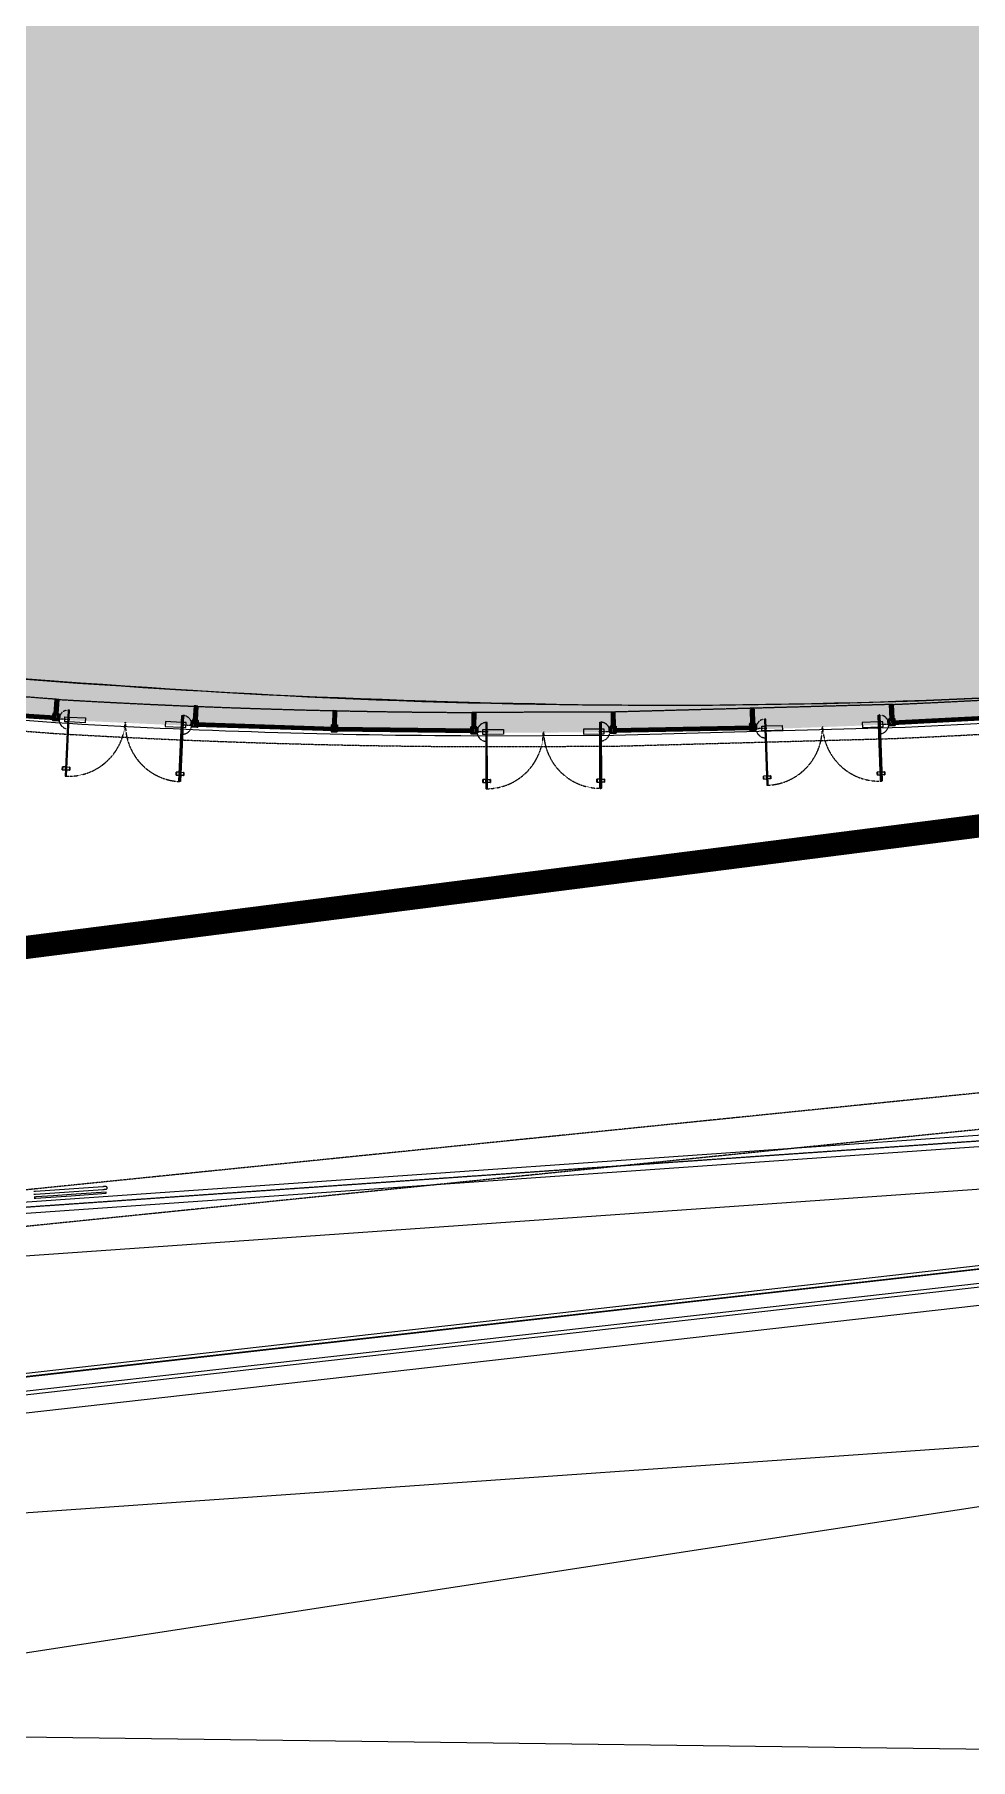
# Model space of a CAD drawing. Header units: millimetres. Extents: x 306 to 836129804, y -168137 to 818603917.
# Drawn here: x 834551752 to 834567188, y 817926556 to 817955011 of the extents above; entities that cross this region are included whole.
import ezdxf

# ---------------------------------------------------------------- set-up
doc = ezdxf.new("R2010")
doc.units = ezdxf.units.MM
doc.header["$LTSCALE"] = 3
for name, pattern in [('B0701', [2.34375, 1.5625, -0.78125]), ('B0703', [4.6875, 3.125, -1.5625]), ('DASHED', [0.75, 0.5, -0.25])]:
    doc.linetypes.add(name, pattern=pattern)
doc.layers.get('Defpoints').update_dxf_attribs({"color": 32})
for name, color, linetype in [('_base', 251, 'Continuous'), ('_LTC', 251, 'Continuous'), ('_PARCEL BOUNDARY', 10, 'DASHED')]:
    doc.layers.add(name, color=color, linetype=linetype)
for name, color, linetype, lineweight in [('Hatch (LTC&CB)', 252, 'Continuous', 35), ('UAJ-08META', 251, 'Continuous', 9), ('UAJ-21EXWA', 251, 'Continuous', 35), ('UAJ-21EXWA-a', 251, 'Continuous', 9), ('UAJ-21EXWA-c', 251, 'Continuous', 9), ('UAJ-22INWA-a', 251, 'Continuous', 13), ('UAJ-23FLOR-h', 251, 'Continuous', 9), ('UAJ-23FLOR-y', 251, 'B0701', 9), ('UAJ-23FLOR-z', 251, 'B0703', 9), ('UAJ-28STRU-y', 251, 'B0701', 9), ('UAJ-31EXFR-c', 251, 'Continuous', 9), ('UAJ-31EXFR-d', 251, 'Continuous', 5), ('UAJ-31EXFR-t', 251, 'Continuous', 5), ('UAJ-31EXFR-y', 251, 'B0701', 9), ('UAJ-32INFR-c', 251, 'Continuous', 9), ('UAJ-32INFR-h', 251, 'Continuous', 9)]:
    doc.layers.add(name, color=color, linetype=linetype, lineweight=lineweight)

# ---------------------------------------------------------------- blocks, each defined once
blk = doc.blocks.new('3A35X-MAGP-P-LD-00-0')
at = {"layer": '_base', "elevation": 0}
blk.add_lwpolyline([(834647500, 817940768), (834606746, 817935156), (834606396, 817937149), (834606072, 817937094, 0.157628), (834604979, 817936514), (834604215, 817935777, -0.176318), (834600278, 817934024), (834579253, 817932554), (834543070, 817930025)], format="xyb", dxfattribs=at)
at = {"layer": '_base'}
blk.add_lwpolyline([(834647500, 817940768), (834606746, 817935156), (834606396, 817937149), (834606072, 817937094, 0.157628), (834604979, 817936514), (834604215, 817935777, -0.176318), (834600278, 817934024), (834579253, 817932554), (834543070, 817930025)], format="xyb", dxfattribs=at)
for points in [[(834551739, 817935881), (834551771, 817935882), (834552880, 817935960), (834552885, 817935960), (834552889, 817935961), (834552894, 817935961), (834552899, 817935961), (834552903, 817935962), (834552908, 817935962), (834552912, 817935962), (834552916, 817935962), (834552919, 817935963), (834552922, 817935963), (834552925, 817935963), (834552927, 817935963), (834552928, 817935963), (834552929, 817935963), (834552930, 817935963), (834552934, 817935964), (834552938, 817935966), (834552942, 817935968), (834552946, 817935971), (834552948, 817935975), (834552950, 817935979), (834552951, 817935983), (834552951, 817935987), (834552950, 817935991), (834552949, 817935996), (834552947, 817935999), (834552943, 817936003), (834552940, 817936005), (834552935, 817936007), (834552931, 817936008), (834552927, 817936008), (834552926, 817936008), (834552925, 817936008), (834552924, 817936008), (834552922, 817936008), (834552919, 817936008), (834552916, 817936008), (834552912, 817936007), (834552909, 817936007), (834552905, 817936007), (834552900, 817936006), (834552896, 817936006), (834552891, 817936006), (834552886, 817936005), (834552882, 817936005), (834552877, 817936005), (834551768, 817935927), (834551739, 817935926)], [(834551745, 817935814), (834551760, 817935814), (834551776, 817935815), (834552355, 817935856), (834552935, 817935896), (834552934, 817935916), (834552354, 817935875), (834552064, 817935855), (834551775, 817935835), (834551760, 817935834), (834551745, 817935834)], [(834548976, 817932607), (834549086, 817932642), (834582964, 817936473)], [(834548994, 817932550), (834549098, 817932583), (834582970, 817936413)], [(834543070, 817930025), (834543049, 817930325), (834549160, 817932298), (834582997, 817936124)], [(834549033, 817932321), (834549147, 817932357), (834582990, 817936184)], [(834543105, 817930028), (834549223, 817932004), (834582668, 817935785)], [(834579293, 817932558), (834543279, 817927034), (834579671, 817926572)]]:
    blk.add_lwpolyline(points, dxfattribs=at)
at = {"layer": '_base', "elevation": 0}
blk.add_lwpolyline([(834542771, 817930001), (834542733, 817930538), (834549096, 817932593), (834582963, 817936422)], dxfattribs=at)
at = {"layer": '_base'}
for points in [[(834551242, 817935729, 0), (834580237, 817937761, 0), (834580596, 817937786, 0), (834580659, 817937791, 0)], [(834542042, 817934895, 11912), (834542743, 817934945, 11915), (834545624, 817935147, 11927), (834551386, 817935550, 11952), (834580197, 817937569, 12075), (834580557, 817937595, 12076), (834580695, 817937604, 12077)], [(834542091, 817934197, 278), (834542792, 817934246, 281), (834545674, 817934448, 293), (834551436, 817934852, 318), (834580246, 817936871, 441), (834580606, 817936896, 442), (834580744, 817936906, 443)]]:
    blk.add_polyline3d(points, dxfattribs=at)
blk = doc.blocks.new('21_UNS-EXWA-Facade EWS6-Steel Fin-Plan')
at = {"layer": 'Defpoints'}
blk.add_lwpolyline([(-48, 0), (48, 0)], dxfattribs=at)
at = {"layer": 'UAJ-21EXWA'}
blk.add_lwpolyline([(-10, 90), (-10, 90), (-10, 320), (10, 320), (10, 90), (30, 90), (30, 70), (-30, 70), (-30, 90), (-10, 90)], dxfattribs=at)
at = {"layer": 'UAJ-21EXWA-a'}
for points in [[(0, 330), (-28, 330, 0.414146), (-30, 328), (-30, 95), (-48, 95, 0.414214), (-50, 93), (-50, 65), (-48, 65), (-48, 93), (-28, 93), (-28, 328), (0, 328)], [(0, 330), (28, 330, -0.414146), (30, 328), (30, 95), (48, 95, -0.414214), (50, 93), (50, 65), (48, 65), (48, 93), (28, 93), (28, 328), (0, 328)], [(48, -5), (48, -18), (48, -18), (-48, -18), (-48, -18), (-48, -5), (-50, -5), (-50, -18, 0.414214), (-48, -20), (48, -20, 0.414214), (50, -18), (50, -5), (48, -5)]]:
    blk.add_lwpolyline(points, format="xyb", dxfattribs=at)
at = {"layer": 'UAJ-21EXWA-c'}
for points in [[(-23, 303), (-23, 102), (-10, 102), (-10, 303)], [(23, 303), (23, 102), (10, 102), (10, 303)], [(2, 55), (2, 0), (-1, 0), (-2, 55)]]:
    blk.add_lwpolyline(points, close=True, dxfattribs=at)
for points in [[(-48, -5), (-48, -18), (-33, -18), (-23, -13), (0, -13), (23, -13), (33, -18), (48, -18), (48, -5)], [(-46, -5), (-48, -5)], [(-46, -5), (-46, -16), (-33, -16), (-23, -11), (0, -11), (23, -11), (33, -16), (46, -16), (46, -5)], [(46, -5), (48, -5)]]:
    blk.add_lwpolyline(points, dxfattribs=at)
blk = doc.blocks.new('EWS2 - 2 Steel Fin Glass')
at = {"layer": 'UAJ-21EXWA-a'}
blk.add_lwpolyline([(679, -153), (676, -154), (664, -203), (665, -206), (2871, -786), (2874, -785), (2887, -735), (2885, -733)], close=True, dxfattribs=at)
at = {"layer": 'UAJ-21EXWA-c'}
for points in [[(2876, -777), (666, -196)], [(2878, -767), (668, -186)], [(672, -171), (2882, -753)], [(674, -162), (2885, -743)]]:
    blk.add_lwpolyline(points, dxfattribs=at)
for points in [[(682, -174), (672, -172), (668, -186), (678, -189)], [(2872, -750), (2882, -753), (2878, -767), (2869, -765)]]:
    blk.add_lwpolyline(points, close=True, dxfattribs=at)
blk = doc.blocks.new('*U1802')
at = {"layer": 'UAJ-32INFR-c'}
blk.add_hatch(color=256, dxfattribs=at).paths.add_polyline_path([(0, 0), (0, -5), (50, -5), (50, 0)])
at = {"layer": 'UAJ-32INFR-h'}
h = blk.add_hatch(dxfattribs=at)
h.set_pattern_fill('STEEL', color=256, angle=90, style=0)
h.set_pattern_definition([(135, (0, 0), (-2.24506, -2.24506), []), (135, (-1.5875, 1e-16), (-2.24506, -2.24506), [])])
h.paths.add_polyline_path([(0, 0), (0, -5), (50, -5), (50, 0)])
at = {"layer": 'UAJ-22INWA-a', "lineweight": -2}
blk.add_lwpolyline([(0, 0), (0, -5), (50, -5), (50, 0)], close=True, dxfattribs=at)
blk = doc.blocks.new('31_UNS_Door-EWS6-Plan')
at = {"layer": 'UAJ-21EXWA-a'}
for points in [[(-2186, -32), (-2188, -32), (-2188, 38), (-2186, 38)], [(14, -32), (16, -32), (15, 38), (13, 38)]]:
    blk.add_lwpolyline(points, close=True, dxfattribs=at)
at = {"layer": 'UAJ-31EXFR-c'}
for points in [[(-2038, -802), (-2088, -802), (-2088, -852), (-2038, -852)], [(-2014, -802), (-1964, -802), (-1964, -852), (-2014, -852)], [(-158, -802), (-208, -802), (-208, -852), (-158, -852)], [(-134, -802), (-84, -802), (-84, -852), (-134, -852)]]:
    blk.add_lwpolyline(points, close=True, dxfattribs=at)
at = {"layer": 'UAJ-31EXFR-d'}
for p, q in [((-2026, -955), (-2026, 137)), ((-146, -955), (-146, 137))]:
    blk.add_line(p, q, dxfattribs=at)
for points in [[(-2038, 134), (-2038, -952), (-2035, -955), (-2017, -955), (-2014, -952), (-2014, 134), (-2017, 137), (-2035, 137)], [(-134, 134), (-134, -952), (-137, -955), (-155, -955), (-158, -952), (-158, 134), (-155, 137), (-137, 137)]]:
    blk.add_lwpolyline(points, close=True, dxfattribs=at)
at = {"layer": 'UAJ-31EXFR-t'}
for points in [[(-2086, 22), (-2038, 22)], [(-2038, -58), (-2086, -58), (-2086, 22)], [(-2014, 22), (-1746, 22), (-1746, -58), (-2014, -58)], [(-158, 22), (-426, 22), (-426, -58), (-158, -58)], [(-86, 22), (-134, 22)], [(-134, -58), (-86, -58), (-86, 22)]]:
    blk.add_lwpolyline(points, dxfattribs=at)
at = {"layer": 'UAJ-31EXFR-y'}
for p, q in [((-2026, -43), (-2026, 7)), ((-146, -43), (-146, 7)), ((-2001, -18), (-2186, -18)), ((-171, -18), (0, -18))]:
    blk.add_line(p, q, dxfattribs=at)
for centre in [(-2026, -18), (-146, -18)]:
    blk.add_circle(centre, 12, dxfattribs=at)
at = {"layer": 'UAJ-31EXFR-y', "ltscale": 0.2}
for centre, radius, start, end in [((-2026, -18), 155, 89.9972, 269.9972), ((-146, -18), 155, 269.9972, 89.9972), ((-2026, -18), 937, 269.9971, 359.9938), ((-146, -18), 937, 180.0006, 269.9973)]:
    blk.add_arc(centre, radius, start, end, dxfattribs=at)
at = {"layer": 'UAJ-08META', "xscale": -1, "rotation": 269.9972283056806}
for p in [(-2083, -852), (-203, -852)]:
    blk.add_blockref('*U1802', p, dxfattribs=at)
at = {"layer": 'UAJ-08META', "rotation": 89.99719379047905}
for p in [(-1969, -852), (-89, -852)]:
    blk.add_blockref('*U1802', p, dxfattribs=at)
blk = doc.blocks.new('FAC-00-0')
at = {"layer": '_LTC', "flags": 128}
for points in [[(834530422, 817947352, 0.014102), (834539625, 817945717, 0.016231), (834550311, 817944480, 0.019229), (834561798, 817943948, 0.025772), (834573872, 817944534, 0.010687), (834578059, 817945037, 0.292468), (834581274, 817948109, 0.027538), (834582184, 817955229, 0.009061), (834582317, 817957655, 0.024014), (834582251, 817963860), (834582098, 817966176)], [(834530422, 817947352, 0.014102), (834539625, 817945717, 0.016231), (834550311, 817944480, 0.019229), (834561798, 817943948, 0.025772), (834573872, 817944534, 0.010687), (834578059, 817945037, 0.292468), (834581274, 817948109, 0.027538), (834582184, 817955229, 0.009061), (834582317, 817957655, 0.024014), (834582251, 817963860), (834582098, 817966176)], [(834582115, 817966135), (834582289, 817963221, -0.055579), (834581330, 817948393, -0.33252), (834577757, 817944989, -0.050871), (834553608, 817944239, -0.035331), (834530424, 817947352)], [(834582115, 817966135), (834582289, 817963221, -0.055579), (834581330, 817948393, -0.33252), (834577757, 817944989, -0.050871), (834553608, 817944239, -0.035331), (834530424, 817947352)]]:
    blk.add_lwpolyline(points, format="xyb", dxfattribs=at)
at = {"layer": '_LTC'}
for points in [[(834552166, 817943705), (834552132, 817943708), (834552137, 817943776), (834552170, 817943774)], [(834552161, 817943711), (834552137, 817943712), (834552141, 817943771), (834552165, 817943769)], [(834554365, 817943603), (834554331, 817943605), (834554335, 817943674), (834554369, 817943672)], [(834554360, 817943608), (834554336, 817943610), (834554340, 817943668), (834554363, 817943667)], [(834559062, 817943493), (834559028, 817943493), (834559028, 817943562), (834559062, 817943562)], [(834559057, 817943498), (834559033, 817943498), (834559033, 817943557), (834559057, 817943557)], [(834561264, 817943500), (834561230, 817943500), (834561230, 817943569), (834561263, 817943569)], [(834561259, 817943505), (834561235, 817943505), (834561235, 817943564), (834561258, 817943564)], [(834563662, 817943546), (834563628, 817943546), (834563626, 817943614), (834563660, 817943615)], [(834563657, 817943551), (834563633, 817943551), (834563631, 817943609), (834563655, 817943610)], [(834565863, 817943625), (834565829, 817943623), (834565826, 817943692), (834565860, 817943694)], [(834565857, 817943630), (834565834, 817943629), (834565831, 817943687), (834565855, 817943688)]]:
    blk.add_lwpolyline(points, close=True, dxfattribs=at)
for name, p, rotation in [('EWS2 - 2 Steel Fin Glass', (834549122, 817943926), 11.21770008984137), ('EWS2 - 2 Steel Fin Glass', (834565208, 817943624), 17.67971423267421), ('21_UNS-EXWA-Facade EWS6-Steel Fin-Plan', (834552100, 817943714), 355.899707868809), ('EWS2 - 2 Steel Fin Glass', (834553713, 817943656), 12.83031420149612), ('EWS2 - 2 Steel Fin Glass', (834556011, 817943565), 14.00296067959325), ('EWS2 - 2 Steel Fin Glass', (834560610, 817943521), 15.84067547710095), ('31_UNS_Door-EWS6-Plan', (834554336, 817943635), 357.3269520466512), ('21_UNS-EXWA-Facade EWS6-Steel Fin-Plan', (834554397, 817943605), 356.6916453547794), ('21_UNS-EXWA-Facade EWS6-Steel Fin-Plan', (834556696, 817943527), 358.4892815903383), ('21_UNS-EXWA-Facade EWS6-Steel Fin-Plan', (834558996, 817943497), 359.3980519961079), ('21_UNS-EXWA-Facade EWS6-Steel Fin-Plan', (834561296, 817943504), 0.3170427767969545), ('21_UNS-EXWA-Facade EWS6-Steel Fin-Plan', (834563596, 817943549), 1.246249987807694), ('31_UNS_Door-EWS6-Plan', (834565830, 817943654), 2.038778719483469), ('21_UNS-EXWA-Facade EWS6-Steel Fin-Plan', (834565895, 817943630), 2.165240768496719), ('31_UNS_Door-EWS6-Plan', (834561232, 817943531), 0.1905807277837132)]:
    blk.add_blockref(name, p, dxfattribs=dict(at, rotation=rotation))
blk = doc.blocks.new('PB1')
at = {"layer": '_PARCEL BOUNDARY', "ltscale": 5, "const_width": 382}
blk.add_lwpolyline([(834825297, 817359878), (834547391, 817324442), (834507889, 817309232)], dxfattribs=at)

msp = doc.modelspace()

# ---------------------------------------------------------------- hatches: boundary and pattern name
at = {"layer": 'Hatch (LTC&CB)', "ltscale": 0.5}
h = msp.add_hatch(color=256, dxfattribs=at)
h.dxf.hatch_style = 1
h.paths.add_polyline_path([(834513554, 817967164), (834513136, 817973148), (834516444, 817973379), (834516863, 817967395)])
edge = h.paths.add_edge_path()
edge.add_line((834574531, 818045982), (834554100, 818044554))
edge.add_line((834554100, 818044554), (834551124, 818044184))
edge.add_line((834551124, 818044184), (834548209, 818043478))
edge.add_line((834548209, 818043478), (834545391, 818042450))
edge.add_line((834545391, 818042450), (834542706, 818041114))
edge.add_line((834542706, 818041114), (834540187, 818039487))
edge.add_line((834540187, 818039487), (834537891, 818037557))
edge.add_line((834537891, 818037557), (834535879, 818035334))
edge.add_line((834535879, 818035334), (834535855, 818035294))
edge.add_line((834535855, 818035294), (834532033, 818042572))
edge.add_line((834532033, 818042572), (834531164, 818043800))
edge.add_line((834531164, 818043800), (834530021, 818044771))
edge.add_line((834530021, 818044771), (834528673, 818045435))
edge.add_line((834528673, 818045435), (834527205, 818045749))
edge.add_line((834527205, 818045749), (834506196, 818045615))
edge.add_arc((834506271, 818044618), 1000, 94.2895, 184.8386)
edge.add_line((834505274, 818044533), (834507175, 818017345))
edge.add_arc((834508006, 818017538), 853, 193.0721, 241.775)
edge.add_line((834507603, 818016786), (834508069, 818016499))
edge.add_line((834508069, 818016499), (834506033, 818013636))
edge.add_arc((834507256, 818012765), 1501, 144.5438, 184.7118)
edge.add_line((834505760, 818012642), (834510575, 817943765))
edge.add_arc((834512461, 817944222), 1941, 193.6193, 275.777)
edge.add_line((834512657, 817942291), (834514135, 817942433))
edge.add_line((834514135, 817942433), (834515640, 817942610))
edge.add_line((834515640, 817942610), (834517125, 817942817))
edge.add_line((834517125, 817942817), (834518606, 817943055))
edge.add_line((834518606, 817943055), (834520082, 817943325))
edge.add_line((834520082, 817943325), (834521551, 817943623))
edge.add_line((834521551, 817943623), (834523003, 817943997))
edge.add_line((834523003, 817943997), (834524435, 817944445))
edge.add_line((834524435, 817944445), (834525841, 817944965))
edge.add_line((834525841, 817944965), (834527220, 817945557))
edge.add_line((834527220, 817945557), (834528566, 817946218))
edge.add_line((834528566, 817946218), (834529949, 817946963))
edge.add_line((834529949, 817946963), (834530025, 817945889))
edge.add_line((834530025, 817945889), (834530524, 817945924))
edge.add_line((834530524, 817945924), (834531068, 817946110))
edge.add_line((834531068, 817946110), (834531038, 817946546))
edge.add_line((834531038, 817946546), (834533865, 817946000))
edge.add_line((834533865, 817946000), (834536130, 817945599))
edge.add_line((834536130, 817945599), (834538400, 817945230))
edge.add_line((834538400, 817945230), (834540675, 817944891))
edge.add_line((834540675, 817944891), (834542954, 817944584))
edge.add_line((834542954, 817944584), (834545238, 817944308))
edge.add_line((834545238, 817944308), (834547579, 817944056))
edge.add_line((834547579, 817944056), (834549775, 817943853))
edge.add_line((834549775, 817943853), (834552167, 817943705))
edge.add_line((834552167, 817943705), (834554408, 817943603))
edge.add_line((834554408, 817943603), (834556707, 817943526))
edge.add_line((834556707, 817943526), (834559063, 817943492))
edge.add_line((834559063, 817943492), (834561265, 817943500))
edge.add_line((834561265, 817943500), (834563663, 817943546))
edge.add_line((834563663, 817943546), (834565905, 817943630))
edge.add_line((834565905, 817943630), (834568202, 817943748))
edge.add_line((834568202, 817943748), (834570497, 817943902))
edge.add_line((834570497, 817943902), (834572789, 817944094))
edge.add_line((834572789, 817944094), (834575077, 817944322))
edge.add_line((834575077, 817944322), (834577359, 817944600))
edge.add_arc((834577188, 817949143), 4546, 272.1486, 348.0755)
edge.add_line((834581636, 817948203), (834581932, 817949989))
edge.add_line((834581932, 817949989), (834582223, 817952168))
edge.add_line((834582223, 817952168), (834582445, 817954354))
edge.add_line((834582445, 817954354), (834582597, 817956554))
edge.add_line((834582597, 817956554), (834582679, 817958759))
edge.add_line((834582679, 817958759), (834582690, 817961001))
edge.add_line((834582690, 817961001), (834582628, 817963240))
edge.add_line((834582628, 817963240), (834582495, 817965476))
edge.add_line((834582495, 817965476), (834582352, 817967521))
edge.add_line((834582352, 817967521), (834582377, 817967501))
edge.add_line((834582377, 817967501), (834583280, 817967592))
edge.add_line((834583280, 817967592), (834582886, 817972682))
edge.add_line((834582886, 817972682), (834582551, 817977040))
edge.add_line((834582551, 817977040), (834582281, 817980553))
edge.add_line((834582281, 817980553), (834582016, 817983880))
edge.add_line((834582016, 817983880), (834581737, 817986867))
edge.add_line((834581737, 817986867), (834581398, 817990004))
edge.add_line((834581398, 817990004), (834578831, 818011298))
edge.add_line((834578831, 818011298), (834578649, 818012964))
edge.add_line((834578649, 818012964), (834576772, 818039832))
edge.add_line((834576772, 818039832), (834576280, 818039798))
edge.add_line((834576280, 818039798), (834575932, 818044771))
edge.add_arc((834574630, 818044680), 1305, 3.9947, 94.3359)

# ---------------------------------------------------------------- linework, layer by layer
at = {"layer": 'UAJ-23FLOR-z', "linetype": 'B0703'}
msp.add_line((834579423, 817937597), (834551045, 817935625), dxfattribs=at)

# ---------------------------------------------------------------- next in the draw order: block references
msp.add_blockref('FAC-00-0', (0, 0))

# ---------------------------------------------------------------- next in the draw order: linework, layer by layer
at = {"layer": 'UAJ-23FLOR-h'}
msp.add_lwpolyline([(834508926, 817967343), (834508876, 817967339), (834510504, 817944045, 0.418566), (834512614, 817942237, 0.000137), (834512653, 817942241, 0.026562), (834520086, 817943275, 0.095221), (834530438, 817947230), (834530522, 817946022), (834531121, 817946064), (834531092, 817946482), (834531576, 817946385), (834533845, 817945950), (834536111, 817945549, 0.009138), (834542937, 817944533, 0.006895), (834547511, 817944012), (834552100, 817943661, 0.013877), (834558999, 817943444), (834561300, 817943451), (834565896, 817943577, 0.012035), (834572785, 817944041, 0.010844)], format="xyb", dxfattribs=at)
at = {"layer": 'UAJ-23FLOR-y'}
msp.add_lwpolyline([(834530279, 817946921), (834530355, 817945830), (834531313, 817945897), (834531288, 817946259), (834531542, 817946209), (834533813, 817945773), (834536080, 817945372, 0.009139), (834542914, 817944355, 0.006898), (834547496, 817943832), (834552088, 817943481, 0.013881), (834558999, 817943264), (834561303, 817943271), (834565902, 817943397, 0.012037), (834572802, 817943862, 0.010842), (834577374, 817944368), (834577401, 817944372, 0.0009), (834577828, 817944428, 0.320654), (834581851, 817948105, 0.058802), (834582821, 817963328), (834583783, 817963396), (834584030, 817956982)], format="xyb", dxfattribs=at)
at = {"layer": 'UAJ-23FLOR-z', "linetype": 'B0703'}
msp.add_lwpolyline([(834577312, 817944928), (834577312, 817944928, -0.010875), (834572751, 817944423, -0.01203), (834565882, 817943959), (834561294, 817943834), (834558999, 817943827, -0.013867), (834552126, 817944043), (834547545, 817944393, -0.006887), (834542986, 817944913, -0.009135), (834536176, 817945927), (834533915, 817946327), (834531649, 817946761), (834530108, 817947067)], format="xyb", dxfattribs=at)
at = {"layer": 'UAJ-28STRU-y', "elevation": 0}
for points in [[(834645225, 817952811), (834645776, 817944928), (834508704, 817930984), (834508182, 817938444)], [(834644664, 817952230), (834645137, 817945466), (834509259, 817931644), (834508781, 817938486)]]:
    msp.add_lwpolyline(points, dxfattribs=at)

# ---------------------------------------------------------------- next in the draw order: block references
at = {"ltscale": 0.5}
msp.add_blockref('3A35X-MAGP-P-LD-00-0', (0, 0), dxfattribs=at)
msp.add_blockref('PB1', (-1, 614971))

doc.saveas('drawing.dxf')
